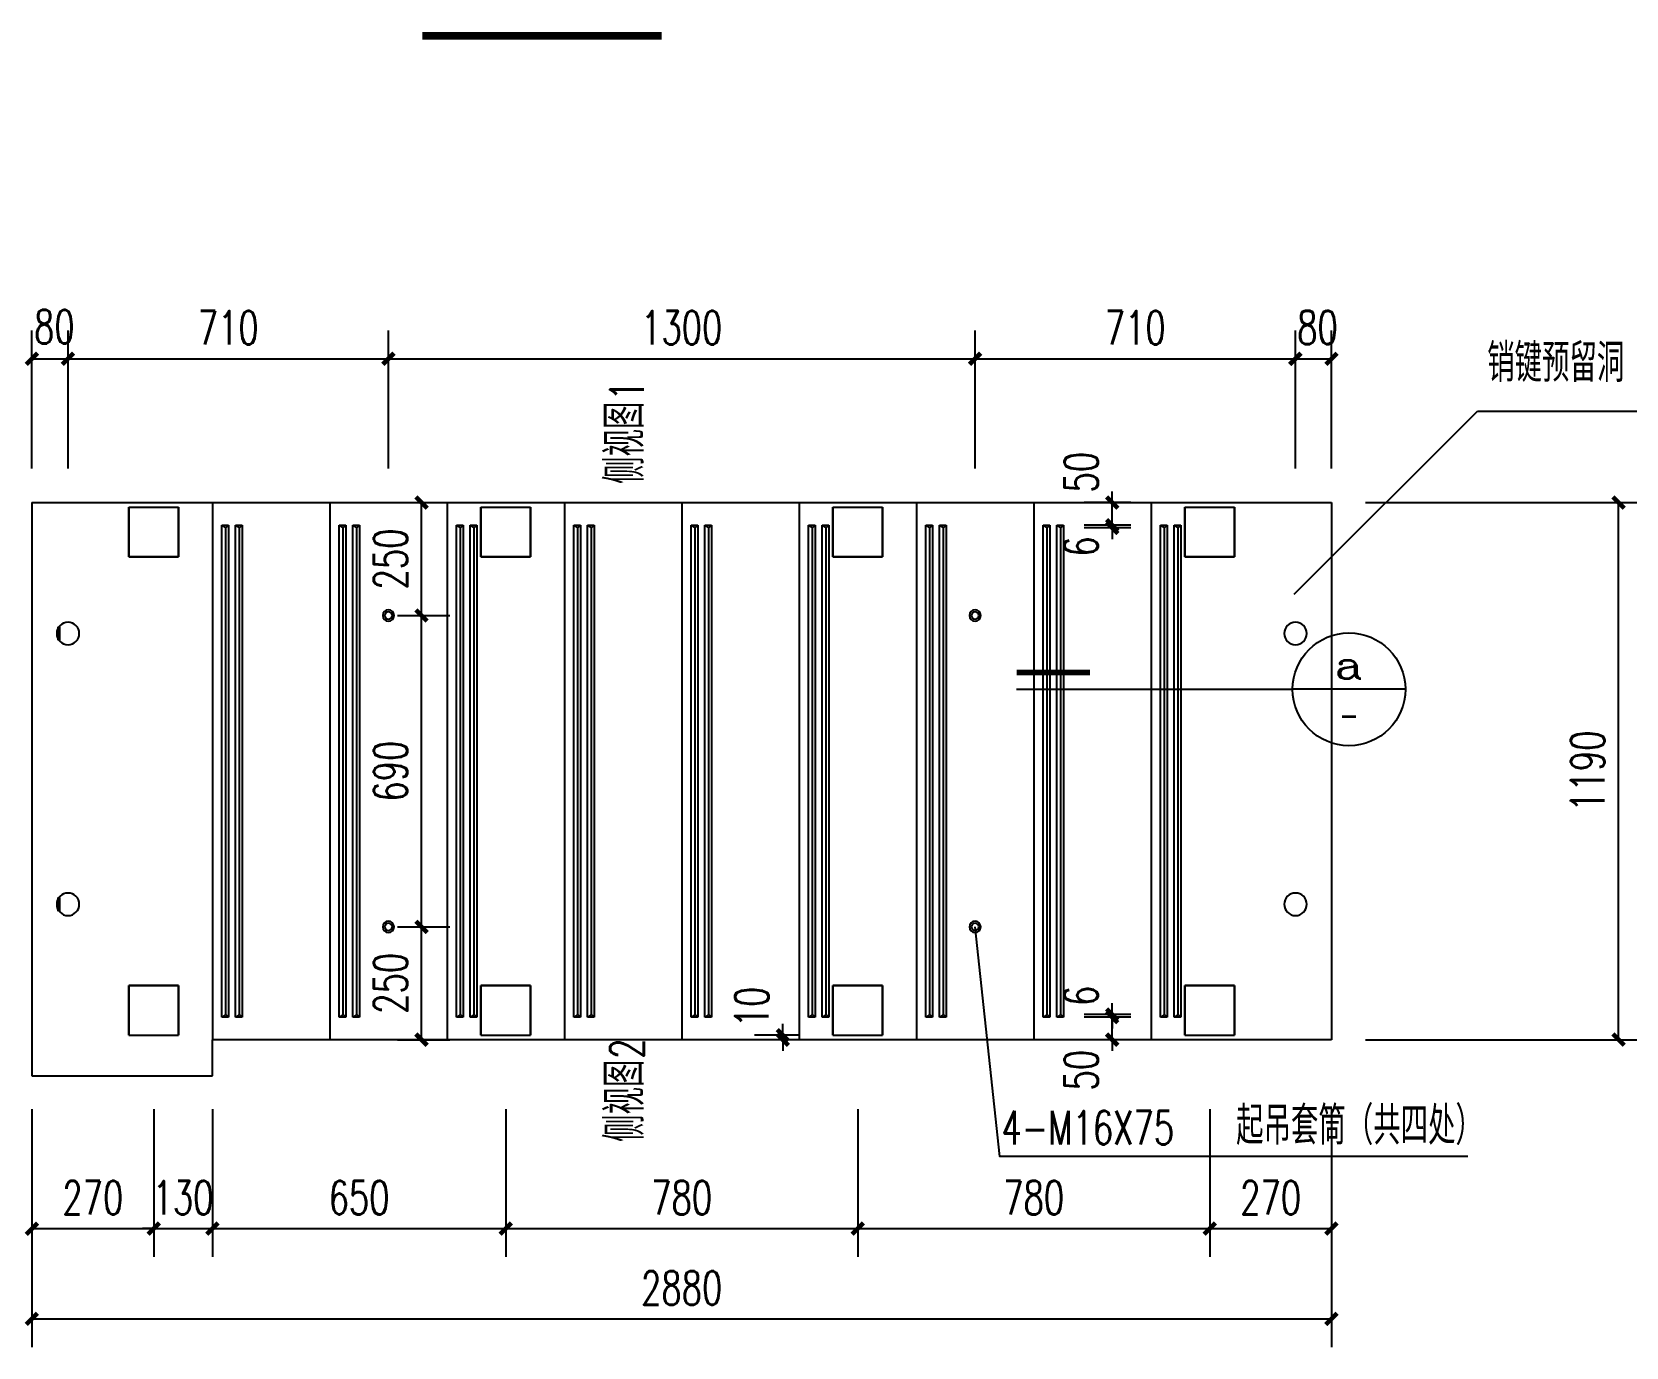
# Model space of a CAD drawing. Header units: millimetres. Extents: x 44261 to 69296, y 20351 to 31510.
# Drawn here: x 55436 to 58969, y 25129 to 28044 of the extents above; entities that cross this region are included whole.
import ezdxf
from ezdxf.enums import TextEntityAlignment as Align

# ---------------------------------------------------------------- set-up
doc = ezdxf.new("R2010")
doc.units = ezdxf.units.MM
doc.header["$LTSCALE"] = 1000
doc.layers.get('0').update_dxf_attribs({"lineweight": 25})
for name, color, linetype in [('DIM_IDEN', 3, 'Continuous'), ('DIM_LEAD', 3, 'Continuous'), ('DIM_SYMB', 3, 'Continuous'), ('Hatch_70%', 252, 'Continuous'), ('PUB_DIM', 3, 'Continuous'), ('PUB_TEXT', 7, 'Continuous')]:
    doc.layers.add(name, color=color, linetype=linetype)
for name, color, linetype, lineweight in [('PC-LT(楼梯)', 21, 'Continuous', 25), ('PC-MJ(预埋件)', 9, 'Continuous', 25), ('可见 (ISO)', 7, 'Continuous', 50)]:
    doc.layers.add(name, color=color, linetype=linetype, lineweight=lineweight)
doc.styles.add('_TCH_DIM', font='SIMPLEX', dxfattribs={"bigfont": 'GBCBIG'})
doc.styles.add('_TCH_DIM_T3', font='SIMPLEX', dxfattribs={"width": 0.705882, "bigfont": 'GBCBIG'})
doc.styles.add('_TCH_LABEL', font='COMPLEX', dxfattribs={"bigfont": 'GBCBIG'})
doc.dimstyles.new('_TCH_ARCH&&25', dxfattribs={"dimtxt": 74.375, "dimasz": 25, "dimexe": 62.5, "dimexo": 75, "dimgap": 31.5625, "dimtad": 1, "dimdec": 0, "dimzin": 0, "dimdsep": 46, "dimtxsty": '_TCH_DIM_T3', "dimblk": 'ARCHTICK', "dimcen": 0.09, "dimclrt": 7, "dimazin": 2, "dimtfac": 1, "dimtdec": 0, "dimtix": 1, "dimtmove": 2, "dimatfit": 3, "dimfxl": 0, "dimtolj": 1, "dimtzin": 0, "dimarcsym": 0})

# ---------------------------------------------------------------- blocks, each defined once
blk = doc.blocks.new('1#LT-P')
at = {"layer": 'PC-LT(楼梯)'}
for p, q in [((57542.9, 2505.7), (57542.9, 1235.7)), ((57542.9, 2505.7), (57942.9, 2505.7)), ((57757.9, 2495.7), (57757.9, 2385.7)), ((57867.9, 2385.7), (57867.9, 2495.7)), ((57942.9, 2505.7), (57942.9, 1315.7)), ((57942.9, 2505.7), (58202.9, 2505.7)), ((58202.9, 2505.7), (58202.9, 1315.7)), ((58202.9, 2505.7), (58462.9, 2505.7)), ((58462.9, 2505.7), (58462.9, 1315.7)), ((58462.9, 2505.7), (58722.9, 2505.7)), ((58537.9, 2495.7), (58537.9, 2385.7)), ((58647.9, 2385.7), (58647.9, 2495.7)), ((58722.9, 2505.7), (58722.9, 1315.7)), ((58722.9, 2505.7), (58982.9, 2505.7)), ((58982.9, 2505.7), (58982.9, 1315.7)), ((58982.9, 2505.7), (59242.9, 2505.7)), ((59242.9, 2505.7), (59242.9, 1315.7)), ((59242.9, 2505.7), (59502.9, 2505.7)), ((59317.9, 2495.7), (59317.9, 2385.7)), ((59427.9, 2385.7), (59427.9, 2495.7)), ((59502.9, 2505.7), (59502.9, 1315.7)), ((59502.9, 2505.7), (59762.9, 2505.7)), ((59762.9, 2505.7), (59762.9, 1315.7)), ((59762.9, 2505.7), (60022.9, 2505.7)), ((60022.9, 2505.7), (60022.9, 1315.7)), ((60022.9, 2505.7), (60422.9, 2505.7)), ((60097.9, 2495.7), (60097.9, 2385.7)), ((60207.9, 2385.7), (60207.9, 2495.7)), ((60422.9, 2505.7), (60422.9, 1315.7)), ((57757.9, 2385.7), (57867.9, 2385.7)), ((58537.9, 2385.7), (58647.9, 2385.7)), ((59317.9, 2385.7), (59427.9, 2385.7)), ((60097.9, 2385.7), (60207.9, 2385.7)), ((57757.9, 1325.7), (57757.9, 1435.7)), ((57757.9, 1435.7), (57867.9, 1435.7)), ((57867.9, 1435.7), (57867.9, 1325.7)), ((58537.9, 1325.7), (58537.9, 1435.7)), ((58537.9, 1435.7), (58647.9, 1435.7)), ((58647.9, 1435.7), (58647.9, 1325.7)), ((59317.9, 1325.7), (59317.9, 1435.7)), ((59317.9, 1435.7), (59427.9, 1435.7)), ((59427.9, 1435.7), (59427.9, 1325.7)), ((60097.9, 1325.7), (60097.9, 1435.7)), ((60097.9, 1435.7), (60207.9, 1435.7)), ((60207.9, 1435.7), (60207.9, 1325.7)), ((57942.9, 1235.7), (57942.9, 1315.7)), ((58202.9, 1315.7), (57942.9, 1315.7)), ((58462.9, 1315.7), (58202.9, 1315.7)), ((58722.9, 1315.7), (58462.9, 1315.7)), ((58722.9, 1315.7), (58462.9, 1315.7)), ((58982.9, 1315.7), (58722.9, 1315.7)), ((58982.9, 1315.7), (58722.9, 1315.7)), ((59242.9, 1315.7), (58982.9, 1315.7)), ((59242.9, 1315.7), (58982.9, 1315.7)), ((59502.9, 1315.7), (59242.9, 1315.7)), ((59762.9, 1315.7), (59502.9, 1315.7)), ((60022.9, 1315.7), (59762.9, 1315.7)), ((60022.9, 1315.7), (59762.9, 1315.7)), ((60422.9, 1315.7), (60022.9, 1315.7)), ((57542.9, 1235.7), (57942.9, 1235.7))]:
    blk.add_line(p, q, dxfattribs=at)
at = {"layer": 'PC-LT(楼梯)', "color": 6}
for p, q in [((57963.9, 1365.7), (57963.9, 2455.7)), ((57963.9, 2455.7), (57978.9, 2455.7)), ((57972.9, 2449.7), (57963.9, 2455.7)), ((57972.9, 2449.7), (57978.9, 2455.7)), ((57972.9, 1371.7), (57972.9, 2449.7)), ((57978.9, 2455.7), (57978.9, 1365.7)), ((57993.9, 1365.7), (57993.9, 2455.7)), ((57993.9, 2455.7), (58008.9, 2455.7)), ((58002.9, 2449.7), (57993.9, 2455.7)), ((58002.9, 2449.7), (58008.9, 2455.7)), ((58002.9, 1371.7), (58002.9, 2449.7)), ((58008.9, 2455.7), (58008.9, 1365.7)), ((58223.9, 1365.7), (58223.9, 2455.7)), ((58223.9, 2455.7), (58238.9, 2455.7)), ((58232.9, 2449.7), (58223.9, 2455.7)), ((58232.9, 2449.7), (58238.9, 2455.7)), ((58232.9, 1371.7), (58232.9, 2449.7)), ((58238.9, 2455.7), (58238.9, 1365.7)), ((58253.9, 1365.7), (58253.9, 2455.7)), ((58253.9, 2455.7), (58268.9, 2455.7)), ((58262.9, 2449.7), (58253.9, 2455.7)), ((58262.9, 2449.7), (58268.9, 2455.7)), ((58262.9, 1371.7), (58262.9, 2449.7)), ((58268.9, 2455.7), (58268.9, 1365.7)), ((58483.9, 1365.7), (58483.9, 2455.7)), ((58483.9, 2455.7), (58498.9, 2455.7)), ((58492.9, 2449.7), (58483.9, 2455.7)), ((58492.9, 2449.7), (58498.9, 2455.7)), ((58492.9, 1371.7), (58492.9, 2449.7)), ((58498.9, 2455.7), (58498.9, 1365.7)), ((58513.9, 1365.7), (58513.9, 2455.7)), ((58513.9, 2455.7), (58528.9, 2455.7)), ((58522.9, 2449.7), (58513.9, 2455.7)), ((58522.9, 2449.7), (58528.9, 2455.7)), ((58522.9, 1371.7), (58522.9, 2449.7)), ((58528.9, 2455.7), (58528.9, 1365.7)), ((58743.9, 1365.7), (58743.9, 2455.7)), ((58743.9, 2455.7), (58758.9, 2455.7)), ((58752.9, 2449.7), (58743.9, 2455.7)), ((58752.9, 2449.7), (58758.9, 2455.7)), ((58752.9, 1371.7), (58752.9, 2449.7)), ((58758.9, 2455.7), (58758.9, 1365.7)), ((58773.9, 1365.7), (58773.9, 2455.7)), ((58773.9, 2455.7), (58788.9, 2455.7)), ((58782.9, 2449.7), (58773.9, 2455.7)), ((58782.9, 2449.7), (58788.9, 2455.7)), ((58782.9, 1371.7), (58782.9, 2449.7)), ((58788.9, 2455.7), (58788.9, 1365.7)), ((59003.9, 1365.7), (59003.9, 2455.7)), ((59003.9, 2455.7), (59018.9, 2455.7)), ((59012.9, 2449.7), (59003.9, 2455.7)), ((59012.9, 2449.7), (59018.9, 2455.7)), ((59012.9, 1371.7), (59012.9, 2449.7)), ((59018.9, 2455.7), (59018.9, 1365.7)), ((59033.9, 1365.7), (59033.9, 2455.7)), ((59033.9, 2455.7), (59048.9, 2455.7)), ((59042.9, 2449.7), (59033.9, 2455.7)), ((59042.9, 2449.7), (59048.9, 2455.7)), ((59042.9, 1371.7), (59042.9, 2449.7)), ((59048.9, 2455.7), (59048.9, 1365.7)), ((59263.9, 1365.7), (59263.9, 2455.7)), ((59263.9, 2455.7), (59278.9, 2455.7)), ((59272.9, 2449.7), (59263.9, 2455.7)), ((59272.9, 2449.7), (59278.9, 2455.7)), ((59272.9, 1371.7), (59272.9, 2449.7)), ((59278.9, 2455.7), (59278.9, 1365.7)), ((59293.9, 1365.7), (59293.9, 2455.7)), ((59293.9, 2455.7), (59308.9, 2455.7)), ((59302.9, 2449.7), (59293.9, 2455.7)), ((59302.9, 2449.7), (59308.9, 2455.7)), ((59302.9, 1371.7), (59302.9, 2449.7)), ((59308.9, 2455.7), (59308.9, 1365.7)), ((59523.9, 1365.7), (59523.9, 2455.7)), ((59523.9, 2455.7), (59538.9, 2455.7)), ((59532.9, 2449.7), (59523.9, 2455.7)), ((59532.9, 2449.7), (59538.9, 2455.7)), ((59532.9, 1371.7), (59532.9, 2449.7)), ((59538.9, 2455.7), (59538.9, 1365.7)), ((59553.9, 1365.7), (59553.9, 2455.7)), ((59553.9, 2455.7), (59568.9, 2455.7)), ((59562.9, 2449.7), (59553.9, 2455.7)), ((59562.9, 2449.7), (59568.9, 2455.7)), ((59562.9, 1371.7), (59562.9, 2449.7)), ((59568.9, 2455.7), (59568.9, 1365.7)), ((59783.9, 1365.7), (59783.9, 2455.7)), ((59783.9, 2455.7), (59798.9, 2455.7)), ((59792.9, 2449.7), (59783.9, 2455.7)), ((59792.9, 2449.7), (59798.9, 2455.7)), ((59792.9, 1371.7), (59792.9, 2449.7)), ((59798.9, 2455.7), (59798.9, 1365.7)), ((59813.9, 1365.7), (59813.9, 2455.7)), ((59813.9, 2455.7), (59828.9, 2455.7)), ((59822.9, 2449.7), (59813.9, 2455.7)), ((59822.9, 2449.7), (59828.9, 2455.7)), ((59822.9, 1371.7), (59822.9, 2449.7)), ((59828.9, 2455.7), (59828.9, 1365.7)), ((60043.9, 1365.7), (60043.9, 2455.7)), ((60043.9, 2455.7), (60058.9, 2455.7)), ((60052.9, 2449.7), (60043.9, 2455.7)), ((60052.9, 2449.7), (60058.9, 2455.7)), ((60052.9, 1371.7), (60052.9, 2449.7)), ((60058.9, 2455.7), (60058.9, 1365.7)), ((60073.9, 1365.7), (60073.9, 2455.7)), ((60073.9, 2455.7), (60088.9, 2455.7)), ((60082.9, 2449.7), (60073.9, 2455.7)), ((60082.9, 2449.7), (60088.9, 2455.7)), ((60082.9, 1371.7), (60082.9, 2449.7)), ((60088.9, 2455.7), (60088.9, 1365.7)), ((57972.9, 1371.7), (57963.9, 1365.7)), ((57978.9, 1365.7), (57963.9, 1365.7)), ((57972.9, 1371.7), (57978.9, 1365.7)), ((58002.9, 1371.7), (57993.9, 1365.7)), ((58008.9, 1365.7), (57993.9, 1365.7)), ((58002.9, 1371.7), (58008.9, 1365.7)), ((58232.9, 1371.7), (58223.9, 1365.7)), ((58238.9, 1365.7), (58223.9, 1365.7)), ((58232.9, 1371.7), (58238.9, 1365.7)), ((58262.9, 1371.7), (58253.9, 1365.7)), ((58268.9, 1365.7), (58253.9, 1365.7)), ((58262.9, 1371.7), (58268.9, 1365.7)), ((58492.9, 1371.7), (58483.9, 1365.7)), ((58498.9, 1365.7), (58483.9, 1365.7)), ((58492.9, 1371.7), (58498.9, 1365.7)), ((58522.9, 1371.7), (58513.9, 1365.7)), ((58528.9, 1365.7), (58513.9, 1365.7)), ((58522.9, 1371.7), (58528.9, 1365.7)), ((58752.9, 1371.7), (58743.9, 1365.7)), ((58758.9, 1365.7), (58743.9, 1365.7)), ((58752.9, 1371.7), (58758.9, 1365.7)), ((58782.9, 1371.7), (58773.9, 1365.7)), ((58788.9, 1365.7), (58773.9, 1365.7)), ((58782.9, 1371.7), (58788.9, 1365.7)), ((59012.9, 1371.7), (59003.9, 1365.7)), ((59018.9, 1365.7), (59003.9, 1365.7)), ((59012.9, 1371.7), (59018.9, 1365.7)), ((59042.9, 1371.7), (59033.9, 1365.7)), ((59048.9, 1365.7), (59033.9, 1365.7)), ((59042.9, 1371.7), (59048.9, 1365.7)), ((59272.9, 1371.7), (59263.9, 1365.7)), ((59278.9, 1365.7), (59263.9, 1365.7)), ((59272.9, 1371.7), (59278.9, 1365.7)), ((59302.9, 1371.7), (59293.9, 1365.7)), ((59308.9, 1365.7), (59293.9, 1365.7)), ((59302.9, 1371.7), (59308.9, 1365.7)), ((59532.9, 1371.7), (59523.9, 1365.7)), ((59538.9, 1365.7), (59523.9, 1365.7)), ((59532.9, 1371.7), (59538.9, 1365.7)), ((59562.9, 1371.7), (59553.9, 1365.7)), ((59568.9, 1365.7), (59553.9, 1365.7)), ((59562.9, 1371.7), (59568.9, 1365.7)), ((59792.9, 1371.7), (59783.9, 1365.7)), ((59798.9, 1365.7), (59783.9, 1365.7)), ((59792.9, 1371.7), (59798.9, 1365.7)), ((59822.9, 1371.7), (59813.9, 1365.7)), ((59828.9, 1365.7), (59813.9, 1365.7)), ((59822.9, 1371.7), (59828.9, 1365.7)), ((60052.9, 1371.7), (60043.9, 1365.7)), ((60058.9, 1365.7), (60043.9, 1365.7)), ((60052.9, 1371.7), (60058.9, 1365.7)), ((60082.9, 1371.7), (60073.9, 1365.7)), ((60088.9, 1365.7), (60073.9, 1365.7)), ((60082.9, 1371.7), (60088.9, 1365.7))]:
    blk.add_line(p, q, dxfattribs=at)
at = {"layer": 'PC-LT(楼梯)'}
for centre, start, end in [((57622.9, 2215.7), 0, 180), ((60342.9, 2215.7), 90, 270), ((60342.9, 2215.7), 270, 90), ((57622.9, 2215.7), 180, 0), ((57622.9, 1615.7), 0, 180), ((60342.9, 1615.7), 90, 270), ((60342.9, 1615.7), 270, 90), ((57622.9, 1615.7), 180, 0)]:
    blk.add_arc(centre, 25, start, end, dxfattribs=at)
at = {"layer": 'PC-MJ(预埋件)'}
for p, q in [((57757.9, 2495.7), (57867.9, 2495.7)), ((57757.9, 2385.7), (57757.9, 2495.7)), ((57867.9, 2495.7), (57867.9, 2385.7)), ((58537.9, 2495.7), (58647.9, 2495.7)), ((58537.9, 2385.7), (58537.9, 2495.7)), ((58647.9, 2495.7), (58647.9, 2385.7)), ((59317.9, 2495.7), (59427.9, 2495.7)), ((59317.9, 2385.7), (59317.9, 2495.7)), ((59427.9, 2495.7), (59427.9, 2385.7)), ((60097.9, 2495.7), (60207.9, 2495.7)), ((60097.9, 2385.7), (60097.9, 2495.7)), ((60207.9, 2495.7), (60207.9, 2385.7)), ((57867.9, 2385.7), (57757.9, 2385.7)), ((58647.9, 2385.7), (58537.9, 2385.7)), ((59427.9, 2385.7), (59317.9, 2385.7)), ((60207.9, 2385.7), (60097.9, 2385.7)), ((58327.9, 2267.1), (58327.9, 2267.2)), ((58337.9, 2267.2), (58337.9, 2267.1)), ((59627.9, 2267.1), (59627.9, 2267.2)), ((59637.9, 2267.2), (59637.9, 2267.1)), ((58327.9, 2244.3), (58327.9, 2244.3)), ((58337.9, 2244.3), (58337.9, 2244.3)), ((59627.9, 2244.3), (59627.9, 2244.3)), ((59637.9, 2244.3), (59637.9, 2244.3)), ((58327.9, 1577.1), (58327.9, 1577.2)), ((58337.9, 1577.2), (58337.9, 1577.1)), ((59627.9, 1577.1), (59627.9, 1577.2)), ((59637.9, 1577.2), (59637.9, 1577.1)), ((58327.9, 1554.3), (58327.9, 1554.3)), ((58337.9, 1554.3), (58337.9, 1554.3)), ((59627.9, 1554.3), (59627.9, 1554.3)), ((59637.9, 1554.3), (59637.9, 1554.3)), ((57757.9, 1435.7), (57757.9, 1325.7)), ((57867.9, 1435.7), (57757.9, 1435.7)), ((57867.9, 1325.7), (57867.9, 1435.7)), ((58537.9, 1435.7), (58537.9, 1325.7)), ((58647.9, 1435.7), (58537.9, 1435.7)), ((58647.9, 1325.7), (58647.9, 1435.7)), ((59317.9, 1435.7), (59317.9, 1325.7)), ((59427.9, 1435.7), (59317.9, 1435.7)), ((59427.9, 1325.7), (59427.9, 1435.7)), ((60097.9, 1435.7), (60097.9, 1325.7)), ((60207.9, 1435.7), (60097.9, 1435.7)), ((60207.9, 1325.7), (60207.9, 1435.7)), ((57757.9, 1325.7), (57867.9, 1325.7)), ((58537.9, 1325.7), (58647.9, 1325.7)), ((59317.9, 1325.7), (59427.9, 1325.7)), ((60097.9, 1325.7), (60207.9, 1325.7))]:
    blk.add_line(p, q, dxfattribs=at)
for centre, radius, start, end in [((58332.9, 2255.7), 12.5, 90, 270), ((58332.9, 2255.7), 8, 90, 270), ((58332.9, 2255.7), 12.5, 270, 90), ((58332.9, 2255.7), 8, 270, 90), ((59632.9, 2255.7), 12.5, 90, 270), ((59632.9, 2255.7), 8, 90, 270), ((59632.9, 2255.7), 12.5, 270, 90), ((59632.9, 2255.7), 8, 270, 90), ((58332.9, 1565.7), 12.5, 90, 270), ((58332.9, 1565.7), 8, 90, 270), ((58332.9, 1565.7), 12.5, 270, 90), ((58332.9, 1565.7), 8, 270, 90), ((59632.9, 1565.7), 12.5, 90, 270), ((59632.9, 1565.7), 8, 90, 270), ((59632.9, 1565.7), 12.5, 270, 90), ((59632.9, 1565.7), 8, 270, 90)]:
    blk.add_arc(centre, radius, start, end, dxfattribs=at)
at = {"layer": '可见 (ISO)'}
for p, q in [((57602.8, 2230.7), (57602.8, 2200.8)), ((57602.8, 1630.7), (57602.8, 1600.8))]:
    blk.add_line(p, q, dxfattribs=at)
blk = doc.blocks.new('_ArchTick')
at = {"color": 0, "linetype": 'ByBlock', "const_width": 0.4}
blk.add_lwpolyline([(-0.5, -0.5), (0.5, 0.5)], dxfattribs=at)
blk = doc.blocks.new('*D18')
at = {"layer": 'Defpoints', "color": 0, "transparency": 16777216}
for p in [(57100.5, 25820.5), (57211.5, 25820.5), (57211.5, 25810.5)]:
    blk.add_point(p, dxfattribs=at)
at = {"layer": 'PUB_DIM', "color": 0, "lineweight": -2, "transparency": 16777216}
for p, q in [((57100.5, 25820.5), (57100.5, 25845.5)), ((57136.5, 25820.5), (57038, 25820.5)), ((57136.5, 25810.5), (57038, 25810.5)), ((57100.5, 25810.5), (57100.5, 25820.5)), ((57100.5, 25810.5), (57100.5, 25785.5))]:
    blk.add_line(p, q, dxfattribs=at)
at = {"layer": 'PUB_DIM', "color": 0, "lineweight": -2, "transparency": 16777216, "xscale": 25, "yscale": 25, "zscale": 25}
for p, rotation in [((57100.5, 25820.5), 270), ((57100.5, 25810.5), 90)]:
    blk.add_blockref('_ArchTick', p, dxfattribs=dict(at, rotation=rotation))
at = {"layer": 'PUB_DIM', "color": 7, "transparency": 16777216, "insert": (57031.8, 25883), "char_height": 74.38, "attachment_point": 5, "rotation": 90, "style": '_TCH_DIM_T3'}
blk.add_mtext('\\A1;10', dxfattribs=at)
blk = doc.blocks.new('*D23')
at = {"layer": 'Defpoints', "color": 0, "transparency": 16777216}
for p in [(57830.4, 26950.5), (57946.5, 26950.5), (57946.5, 26944.5)]:
    blk.add_point(p, dxfattribs=at)
at = {"layer": 'PUB_DIM', "color": 0, "lineweight": -2, "transparency": 16777216}
for p, q in [((57830.4, 26950.5), (57830.4, 26975.5)), ((57871.5, 26950.5), (57767.9, 26950.5)), ((57871.5, 26944.5), (57767.9, 26944.5)), ((57830.4, 26944.5), (57830.4, 26950.5)), ((57830.4, 26944.5), (57830.4, 26919.5))]:
    blk.add_line(p, q, dxfattribs=at)
at = {"layer": 'PUB_DIM', "color": 0, "lineweight": -2, "transparency": 16777216, "xscale": 25, "yscale": 25, "zscale": 25}
for p, rotation in [((57830.4, 26950.5), 270), ((57830.4, 26944.5), 90)]:
    blk.add_blockref('_ArchTick', p, dxfattribs=dict(at, rotation=rotation))
at = {"layer": 'PUB_DIM', "color": 7, "transparency": 16777216, "insert": (57761.7, 26903.3), "char_height": 74.38, "attachment_point": 5, "rotation": 90, "style": '_TCH_DIM_T3'}
blk.add_mtext('\\A1;6', dxfattribs=at)
blk = doc.blocks.new('*D24')
at = {"layer": 'Defpoints', "color": 0, "transparency": 16777216}
for p in [(57830.4, 27000.5), (57946.5, 27000.5), (57946.5, 26950.5)]:
    blk.add_point(p, dxfattribs=at)
at = {"layer": 'PUB_DIM', "color": 0, "lineweight": -2, "transparency": 16777216}
for p, q in [((57830.4, 27000.5), (57830.4, 27025.5)), ((57871.5, 27000.5), (57767.9, 27000.5)), ((57830.4, 26950.5), (57830.4, 27000.5)), ((57871.5, 26950.5), (57767.9, 26950.5)), ((57830.4, 26950.5), (57830.4, 26925.5))]:
    blk.add_line(p, q, dxfattribs=at)
at = {"layer": 'PUB_DIM', "color": 0, "lineweight": -2, "transparency": 16777216, "xscale": 25, "yscale": 25, "zscale": 25}
for p, rotation in [((57830.4, 27000.5), 270), ((57830.4, 26950.5), 90)]:
    blk.add_blockref('_ArchTick', p, dxfattribs=dict(at, rotation=rotation))
at = {"layer": 'PUB_DIM', "color": 7, "transparency": 16777216, "insert": (57761.7, 27068), "char_height": 74.38, "attachment_point": 5, "rotation": 90, "style": '_TCH_DIM_T3'}
blk.add_mtext('\\A1;50', dxfattribs=at)
blk = doc.blocks.new('*D25')
at = {"layer": 'Defpoints', "color": 0, "transparency": 16777216}
for p in [(55436.5, 25730.5), (58316.3, 25730.5), (58316.3, 25191.8)]:
    blk.add_point(p, dxfattribs=at)
at = {"layer": 'PUB_DIM', "color": 0, "lineweight": -2, "transparency": 16777216}
for p, q in [((55436.5, 25655.5), (55436.5, 25129.3)), ((58316.3, 25655.5), (58316.3, 25129.3)), ((55436.5, 25191.8), (58316.3, 25191.8))]:
    blk.add_line(p, q, dxfattribs=at)
at = {"layer": 'PUB_DIM', "color": 0, "lineweight": -2, "transparency": 16777216, "xscale": 25, "yscale": 25, "zscale": 25, "rotation": 180}
blk.add_blockref('_ArchTick', (55436.5, 25191.8), dxfattribs=at)
at = {"layer": 'PUB_DIM', "color": 0, "lineweight": -2, "transparency": 16777216, "xscale": 25, "yscale": 25, "zscale": 25}
blk.add_blockref('_ArchTick', (58316.3, 25191.8), dxfattribs=at)
at = {"layer": 'PUB_DIM', "color": 7, "transparency": 16777216, "insert": (56876.4, 25260.5), "char_height": 74.38, "attachment_point": 5, "style": '_TCH_DIM_T3'}
blk.add_mtext('\\A1;2880', dxfattribs=at)
blk = doc.blocks.new('*D26')
at = {"layer": 'Defpoints', "color": 0, "transparency": 16777216}
for p in [(57830.4, 25866.5), (57946.5, 25866.5), (57946.5, 25860.5)]:
    blk.add_point(p, dxfattribs=at)
at = {"layer": 'PUB_DIM', "color": 0, "lineweight": -2, "transparency": 16777216}
for p, q in [((57871.5, 25866.5), (57767.9, 25866.5)), ((57871.5, 25860.5), (57767.9, 25860.5)), ((57830.4, 25866.5), (57830.4, 25891.5)), ((57830.4, 25860.5), (57830.4, 25866.5)), ((57830.4, 25860.5), (57830.4, 25835.5))]:
    blk.add_line(p, q, dxfattribs=at)
at = {"layer": 'PUB_DIM', "color": 0, "lineweight": -2, "transparency": 16777216, "xscale": 25, "yscale": 25, "zscale": 25}
for p, rotation in [((57830.4, 25866.5), 270), ((57830.4, 25860.5), 90)]:
    blk.add_blockref('_ArchTick', p, dxfattribs=dict(at, rotation=rotation))
at = {"layer": 'PUB_DIM', "color": 7, "transparency": 16777216, "insert": (57761.7, 25907.8), "char_height": 74.38, "attachment_point": 5, "rotation": 90, "style": '_TCH_DIM_T3'}
blk.add_mtext('\\A1;6', dxfattribs=at)
blk = doc.blocks.new('*D27')
at = {"layer": 'Defpoints', "color": 0, "transparency": 16777216}
for p in [(57830.4, 25860.5), (57946.5, 25860.5), (57946.5, 25810.5)]:
    blk.add_point(p, dxfattribs=at)
at = {"layer": 'PUB_DIM', "color": 0, "lineweight": -2, "transparency": 16777216}
for p, q in [((57871.5, 25860.5), (57767.9, 25860.5)), ((57830.4, 25860.5), (57830.4, 25885.5)), ((57830.4, 25810.5), (57830.4, 25860.5)), ((57871.5, 25810.5), (57767.9, 25810.5)), ((57830.4, 25810.5), (57830.4, 25785.5))]:
    blk.add_line(p, q, dxfattribs=at)
at = {"layer": 'PUB_DIM', "color": 0, "lineweight": -2, "transparency": 16777216, "xscale": 25, "yscale": 25, "zscale": 25}
for p, rotation in [((57830.4, 25860.5), 270), ((57830.4, 25810.5), 90)]:
    blk.add_blockref('_ArchTick', p, dxfattribs=dict(at, rotation=rotation))
at = {"layer": 'PUB_DIM', "color": 7, "transparency": 16777216, "insert": (57761.7, 25743), "char_height": 74.38, "attachment_point": 5, "rotation": 90, "style": '_TCH_DIM_T3'}
blk.add_mtext('\\A1;50', dxfattribs=at)
blk = doc.blocks.new('*D29')
at = {"layer": 'Defpoints', "color": 0, "transparency": 16777216}
for p in [(58316.3, 27319.3), (58236.3, 27001.5), (58316.3, 27001.5)]:
    blk.add_point(p, dxfattribs=at)
at = {"layer": 'PUB_DIM', "color": 0, "lineweight": -2, "transparency": 16777216}
for p, q in [((58236.3, 27076.5), (58236.3, 27381.8)), ((58316.3, 27076.5), (58316.3, 27381.8)), ((58236.3, 27319.3), (58316.3, 27319.3))]:
    blk.add_line(p, q, dxfattribs=at)
at = {"layer": 'PUB_DIM', "color": 0, "lineweight": -2, "transparency": 16777216, "xscale": 25, "yscale": 25, "zscale": 25}
for p, rotation in [((58236.3, 27319.3), 180.0001956864222), ((58316.3, 27319.3), 0.0001956864221283858)]:
    blk.add_blockref('_ArchTick', p, dxfattribs=dict(at, rotation=rotation))
at = {"layer": 'PUB_DIM', "color": 7, "transparency": 16777216, "insert": (58285.3, 27388.7), "char_height": 74.38, "attachment_point": 5, "rotation": 0.0002, "style": '_TCH_DIM_T3'}
blk.add_mtext('\\A1;80', dxfattribs=at)
blk = doc.blocks.new('*D30')
at = {"layer": 'Defpoints', "color": 0, "transparency": 16777216}
for p in [(58236.3, 27319.3), (57526.5, 27001.5), (58236.3, 27001.5)]:
    blk.add_point(p, dxfattribs=at)
at = {"layer": 'PUB_DIM', "color": 0, "lineweight": -2, "transparency": 16777216}
for p, q in [((57526.5, 27076.5), (57526.5, 27381.8)), ((58236.3, 27076.5), (58236.3, 27381.8)), ((57526.5, 27319.3), (58236.3, 27319.3))]:
    blk.add_line(p, q, dxfattribs=at)
at = {"layer": 'PUB_DIM', "color": 0, "lineweight": -2, "transparency": 16777216, "xscale": 25, "yscale": 25, "zscale": 25}
for p, rotation in [((57526.5, 27319.3), 180.0001956864232), ((58236.3, 27319.3), 0.0001956864231970522)]:
    blk.add_blockref('_ArchTick', p, dxfattribs=dict(at, rotation=rotation))
at = {"layer": 'PUB_DIM', "color": 7, "transparency": 16777216, "insert": (57881.4, 27388), "char_height": 74.38, "attachment_point": 5, "rotation": 0.0002, "style": '_TCH_DIM_T3'}
blk.add_mtext('\\A1;710', dxfattribs=at)
blk = doc.blocks.new('*D31')
at = {"layer": 'Defpoints', "color": 0, "transparency": 16777216}
for p in [(57526.5, 27319.3), (56226.5, 27001.5), (57526.5, 27001.5)]:
    blk.add_point(p, dxfattribs=at)
at = {"layer": 'PUB_DIM', "color": 0, "lineweight": -2, "transparency": 16777216}
for p, q in [((56226.5, 27076.5), (56226.5, 27381.8)), ((57526.5, 27076.5), (57526.5, 27381.8)), ((56226.5, 27319.3), (57526.5, 27319.3))]:
    blk.add_line(p, q, dxfattribs=at)
at = {"layer": 'PUB_DIM', "color": 0, "lineweight": -2, "transparency": 16777216, "xscale": 25, "yscale": 25, "zscale": 25}
for p, rotation in [((56226.5, 27319.3), 180.0001956864232), ((57526.5, 27319.3), 0.0001956864232224966)]:
    blk.add_blockref('_ArchTick', p, dxfattribs=dict(at, rotation=rotation))
at = {"layer": 'PUB_DIM', "color": 7, "transparency": 16777216, "insert": (56876.5, 27388), "char_height": 74.38, "attachment_point": 5, "rotation": 0.0002, "style": '_TCH_DIM_T3'}
blk.add_mtext('\\A1;1300', dxfattribs=at)
blk = doc.blocks.new('*D32')
at = {"layer": 'Defpoints', "color": 0, "transparency": 16777216}
for p in [(56226.5, 27319.3), (55516.5, 27001.5), (56226.5, 27001.5)]:
    blk.add_point(p, dxfattribs=at)
at = {"layer": 'PUB_DIM', "color": 0, "lineweight": -2, "transparency": 16777216}
for p, q in [((55516.5, 27076.5), (55516.5, 27381.8)), ((56226.5, 27076.5), (56226.5, 27381.8)), ((55516.5, 27319.3), (56226.5, 27319.3))]:
    blk.add_line(p, q, dxfattribs=at)
at = {"layer": 'PUB_DIM', "color": 0, "lineweight": -2, "transparency": 16777216, "xscale": 25, "yscale": 25, "zscale": 25}
for p, rotation in [((55516.5, 27319.3), 180.000195686423), ((56226.5, 27319.3), 0.0001956864229426077)]:
    blk.add_blockref('_ArchTick', p, dxfattribs=dict(at, rotation=rotation))
at = {"layer": 'PUB_DIM', "color": 7, "transparency": 16777216, "insert": (55871.5, 27388), "char_height": 74.38, "attachment_point": 5, "rotation": 0.0002, "style": '_TCH_DIM_T3'}
blk.add_mtext('\\A1;710', dxfattribs=at)
blk = doc.blocks.new('*D33')
at = {"layer": 'Defpoints', "color": 0, "transparency": 16777216}
for p in [(55516.5, 27319.3), (55436.5, 27001.5), (55516.5, 27001.5)]:
    blk.add_point(p, dxfattribs=at)
at = {"layer": 'PUB_DIM', "color": 0, "lineweight": -2, "transparency": 16777216}
for p, q in [((55436.5, 27076.5), (55436.5, 27381.8)), ((55516.5, 27076.5), (55516.5, 27381.8)), ((55436.5, 27319.3), (55516.5, 27319.3))]:
    blk.add_line(p, q, dxfattribs=at)
at = {"layer": 'PUB_DIM', "color": 0, "lineweight": -2, "transparency": 16777216, "xscale": 25, "yscale": 25, "zscale": 25}
for p, rotation in [((55436.5, 27319.3), 180.0001956864245), ((55516.5, 27319.3), 0.0001956864244947184)]:
    blk.add_blockref('_ArchTick', p, dxfattribs=dict(at, rotation=rotation))
at = {"layer": 'PUB_DIM', "color": 7, "transparency": 16777216, "insert": (55486.3, 27390.3), "char_height": 74.38, "attachment_point": 5, "rotation": 0.0002, "style": '_TCH_DIM_T3'}
blk.add_mtext('\\A1;80', dxfattribs=at)
blk = doc.blocks.new('*D34')
at = {"layer": 'Defpoints', "color": 0, "transparency": 16777216}
for p in [(58316.5, 27000.5), (58952.5, 27000.5), (58316.5, 25810.5)]:
    blk.add_point(p, dxfattribs=at)
at = {"layer": 'PUB_DIM', "color": 0, "lineweight": -2, "transparency": 16777216}
for p, q in [((58391.5, 27000.5), (59015, 27000.5)), ((58952.5, 25810.5), (58952.5, 27000.5)), ((58391.5, 25810.5), (59015, 25810.5))]:
    blk.add_line(p, q, dxfattribs=at)
at = {"layer": 'PUB_DIM', "color": 0, "lineweight": -2, "transparency": 16777216, "xscale": 25, "yscale": 25, "zscale": 25}
for p, rotation in [((58952.5, 27000.5), 90), ((58952.5, 25810.5), 270)]:
    blk.add_blockref('_ArchTick', p, dxfattribs=dict(at, rotation=rotation))
at = {"layer": 'PUB_DIM', "color": 7, "transparency": 16777216, "insert": (58883.8, 26405.5), "char_height": 74.38, "attachment_point": 5, "rotation": 90, "style": '_TCH_DIM_T3'}
blk.add_mtext('\\A1;1190', dxfattribs=at)
blk = doc.blocks.new('*D35')
at = {"layer": 'Defpoints', "color": 0, "transparency": 16777216}
for p in [(56171.4, 27000.5), (56299.9, 27000.5), (56171.4, 26750.5)]:
    blk.add_point(p, dxfattribs=at)
at = {"layer": 'PUB_DIM', "color": 0, "lineweight": -2, "transparency": 16777216}
for p, q in [((56246.4, 27000.5), (56362.4, 27000.5)), ((56299.9, 26750.5), (56299.9, 27000.5)), ((56246.4, 26750.5), (56362.4, 26750.5))]:
    blk.add_line(p, q, dxfattribs=at)
at = {"layer": 'PUB_DIM', "color": 0, "lineweight": -2, "transparency": 16777216, "xscale": 25, "yscale": 25, "zscale": 25}
for p, rotation in [((56299.9, 27000.5), 90), ((56299.9, 26750.5), 270)]:
    blk.add_blockref('_ArchTick', p, dxfattribs=dict(at, rotation=rotation))
at = {"layer": 'PUB_DIM', "color": 7, "transparency": 16777216, "insert": (56231.2, 26875.5), "char_height": 74.38, "attachment_point": 5, "rotation": 90, "style": '_TCH_DIM_T3'}
blk.add_mtext('\\A1;250', dxfattribs=at)
blk = doc.blocks.new('*D36')
at = {"layer": 'Defpoints', "color": 0, "transparency": 16777216}
for p in [(56171.4, 26750.5), (56299.9, 26750.5), (56171.4, 26060.5)]:
    blk.add_point(p, dxfattribs=at)
at = {"layer": 'PUB_DIM', "color": 0, "lineweight": -2, "transparency": 16777216}
for p, q in [((56246.4, 26750.5), (56362.4, 26750.5)), ((56299.9, 26060.5), (56299.9, 26750.5)), ((56246.4, 26060.5), (56362.4, 26060.5))]:
    blk.add_line(p, q, dxfattribs=at)
at = {"layer": 'PUB_DIM', "color": 0, "lineweight": -2, "transparency": 16777216, "xscale": 25, "yscale": 25, "zscale": 25}
for p, rotation in [((56299.9, 26750.5), 90), ((56299.9, 26060.5), 270)]:
    blk.add_blockref('_ArchTick', p, dxfattribs=dict(at, rotation=rotation))
at = {"layer": 'PUB_DIM', "color": 7, "transparency": 16777216, "insert": (56231.2, 26405.5), "char_height": 74.38, "attachment_point": 5, "rotation": 90, "style": '_TCH_DIM_T3'}
blk.add_mtext('\\A1;690', dxfattribs=at)
blk = doc.blocks.new('*D37')
at = {"layer": 'Defpoints', "color": 0, "transparency": 16777216}
for p in [(56171.4, 26060.5), (56299.9, 26060.5), (56171.4, 25810.5)]:
    blk.add_point(p, dxfattribs=at)
at = {"layer": 'PUB_DIM', "color": 0, "lineweight": -2, "transparency": 16777216}
for p, q in [((56246.4, 26060.5), (56362.4, 26060.5)), ((56299.9, 25810.5), (56299.9, 26060.5)), ((56246.4, 25810.5), (56362.4, 25810.5))]:
    blk.add_line(p, q, dxfattribs=at)
at = {"layer": 'PUB_DIM', "color": 0, "lineweight": -2, "transparency": 16777216, "xscale": 25, "yscale": 25, "zscale": 25}
for p, rotation in [((56299.9, 26060.5), 90), ((56299.9, 25810.5), 270)]:
    blk.add_blockref('_ArchTick', p, dxfattribs=dict(at, rotation=rotation))
at = {"layer": 'PUB_DIM', "color": 7, "transparency": 16777216, "insert": (56231.2, 25935.5), "char_height": 74.38, "attachment_point": 5, "rotation": 90, "style": '_TCH_DIM_T3'}
blk.add_mtext('\\A1;250', dxfattribs=at)
blk = doc.blocks.new('*D38')
at = {"layer": 'Defpoints', "color": 0, "transparency": 16777216}
for p in [(58046.5, 25731.5), (58316.3, 25731.5), (58316.3, 25391.8)]:
    blk.add_point(p, dxfattribs=at)
at = {"layer": 'PUB_DIM', "color": 0, "lineweight": -2, "transparency": 16777216}
for p, q in [((58046.5, 25656.5), (58046.5, 25329.3)), ((58316.3, 25656.5), (58316.3, 25329.3)), ((58046.5, 25391.8), (58316.3, 25391.8))]:
    blk.add_line(p, q, dxfattribs=at)
at = {"layer": 'PUB_DIM', "color": 0, "lineweight": -2, "transparency": 16777216, "xscale": 25, "yscale": 25, "zscale": 25, "rotation": 180}
blk.add_blockref('_ArchTick', (58046.5, 25391.8), dxfattribs=at)
at = {"layer": 'PUB_DIM', "color": 0, "lineweight": -2, "transparency": 16777216, "xscale": 25, "yscale": 25, "zscale": 25}
blk.add_blockref('_ArchTick', (58316.3, 25391.8), dxfattribs=at)
at = {"layer": 'PUB_DIM', "color": 7, "transparency": 16777216, "insert": (58181.4, 25460.5), "char_height": 74.38, "attachment_point": 5, "style": '_TCH_DIM_T3'}
blk.add_mtext('\\A1;270', dxfattribs=at)
blk = doc.blocks.new('*D39')
at = {"layer": 'Defpoints', "color": 0, "transparency": 16777216}
for p in [(57266.5, 25731.5), (58046.5, 25731.5), (58046.5, 25391.8)]:
    blk.add_point(p, dxfattribs=at)
at = {"layer": 'PUB_DIM', "color": 0, "lineweight": -2, "transparency": 16777216}
for p, q in [((57266.5, 25656.5), (57266.5, 25329.3)), ((58046.5, 25656.5), (58046.5, 25329.3)), ((57266.5, 25391.8), (58046.5, 25391.8))]:
    blk.add_line(p, q, dxfattribs=at)
at = {"layer": 'PUB_DIM', "color": 0, "lineweight": -2, "transparency": 16777216, "xscale": 25, "yscale": 25, "zscale": 25, "rotation": 180}
blk.add_blockref('_ArchTick', (57266.5, 25391.8), dxfattribs=at)
at = {"layer": 'PUB_DIM', "color": 0, "lineweight": -2, "transparency": 16777216, "xscale": 25, "yscale": 25, "zscale": 25}
blk.add_blockref('_ArchTick', (58046.5, 25391.8), dxfattribs=at)
at = {"layer": 'PUB_DIM', "color": 7, "transparency": 16777216, "insert": (57656.5, 25460.5), "char_height": 74.38, "attachment_point": 5, "style": '_TCH_DIM_T3'}
blk.add_mtext('\\A1;780', dxfattribs=at)
blk = doc.blocks.new('*D40')
at = {"layer": 'Defpoints', "color": 0, "transparency": 16777216}
for p in [(56486.5, 25731.5), (57266.5, 25731.5), (57266.5, 25391.8)]:
    blk.add_point(p, dxfattribs=at)
at = {"layer": 'PUB_DIM', "color": 0, "lineweight": -2, "transparency": 16777216}
for p, q in [((56486.5, 25656.5), (56486.5, 25329.3)), ((57266.5, 25656.5), (57266.5, 25329.3)), ((56486.5, 25391.8), (57266.5, 25391.8))]:
    blk.add_line(p, q, dxfattribs=at)
at = {"layer": 'PUB_DIM', "color": 0, "lineweight": -2, "transparency": 16777216, "xscale": 25, "yscale": 25, "zscale": 25, "rotation": 180}
blk.add_blockref('_ArchTick', (56486.5, 25391.8), dxfattribs=at)
at = {"layer": 'PUB_DIM', "color": 0, "lineweight": -2, "transparency": 16777216, "xscale": 25, "yscale": 25, "zscale": 25}
blk.add_blockref('_ArchTick', (57266.5, 25391.8), dxfattribs=at)
at = {"layer": 'PUB_DIM', "color": 7, "transparency": 16777216, "insert": (56876.5, 25460.5), "char_height": 74.38, "attachment_point": 5, "style": '_TCH_DIM_T3'}
blk.add_mtext('\\A1;780', dxfattribs=at)
blk = doc.blocks.new('*D41')
at = {"layer": 'Defpoints', "color": 0, "transparency": 16777216}
for p in [(55836.5, 25731.5), (56486.5, 25731.5), (56486.5, 25391.8)]:
    blk.add_point(p, dxfattribs=at)
at = {"layer": 'PUB_DIM', "color": 0, "lineweight": -2, "transparency": 16777216}
for p, q in [((55836.5, 25656.5), (55836.5, 25329.3)), ((56486.5, 25656.5), (56486.5, 25329.3)), ((55836.5, 25391.8), (56486.5, 25391.8))]:
    blk.add_line(p, q, dxfattribs=at)
at = {"layer": 'PUB_DIM', "color": 0, "lineweight": -2, "transparency": 16777216, "xscale": 25, "yscale": 25, "zscale": 25, "rotation": 180}
blk.add_blockref('_ArchTick', (55836.5, 25391.8), dxfattribs=at)
at = {"layer": 'PUB_DIM', "color": 0, "lineweight": -2, "transparency": 16777216, "xscale": 25, "yscale": 25, "zscale": 25}
blk.add_blockref('_ArchTick', (56486.5, 25391.8), dxfattribs=at)
at = {"layer": 'PUB_DIM', "color": 7, "transparency": 16777216, "insert": (56161.5, 25460.5), "char_height": 74.38, "attachment_point": 5, "style": '_TCH_DIM_T3'}
blk.add_mtext('\\A1;650', dxfattribs=at)
blk = doc.blocks.new('*D42')
at = {"layer": 'Defpoints', "color": 0, "transparency": 16777216}
for p in [(55706.5, 25731.5), (55836.5, 25731.5), (55836.5, 25391.8)]:
    blk.add_point(p, dxfattribs=at)
at = {"layer": 'PUB_DIM', "color": 0, "lineweight": -2, "transparency": 16777216}
for p, q in [((55706.5, 25656.5), (55706.5, 25329.3)), ((55836.5, 25656.5), (55836.5, 25329.3)), ((55706.5, 25391.8), (55681.5, 25391.8)), ((55706.5, 25391.8), (55836.5, 25391.8)), ((55836.5, 25391.8), (55861.5, 25391.8))]:
    blk.add_line(p, q, dxfattribs=at)
at = {"layer": 'PUB_DIM', "color": 0, "lineweight": -2, "transparency": 16777216, "xscale": 25, "yscale": 25, "zscale": 25}
blk.add_blockref('_ArchTick', (55706.5, 25391.8), dxfattribs=at)
at = {"layer": 'PUB_DIM', "color": 0, "lineweight": -2, "transparency": 16777216, "xscale": 25, "yscale": 25, "zscale": 25, "rotation": 180}
blk.add_blockref('_ArchTick', (55836.5, 25391.8), dxfattribs=at)
at = {"layer": 'PUB_DIM', "color": 7, "transparency": 16777216, "insert": (55771.5, 25460.5), "char_height": 74.38, "attachment_point": 5, "style": '_TCH_DIM_T3'}
blk.add_mtext('\\A1;130', dxfattribs=at)
blk = doc.blocks.new('*D43')
at = {"layer": 'Defpoints', "color": 0, "transparency": 16777216}
for p in [(55436.5, 25731.5), (55706.5, 25731.5), (55706.5, 25391.8)]:
    blk.add_point(p, dxfattribs=at)
at = {"layer": 'PUB_DIM', "color": 0, "lineweight": -2, "transparency": 16777216}
for p, q in [((55436.5, 25656.5), (55436.5, 25329.3)), ((55706.5, 25656.5), (55706.5, 25329.3)), ((55436.5, 25391.8), (55706.5, 25391.8))]:
    blk.add_line(p, q, dxfattribs=at)
at = {"layer": 'PUB_DIM', "color": 0, "lineweight": -2, "transparency": 16777216, "xscale": 25, "yscale": 25, "zscale": 25, "rotation": 180}
blk.add_blockref('_ArchTick', (55436.5, 25391.8), dxfattribs=at)
at = {"layer": 'PUB_DIM', "color": 0, "lineweight": -2, "transparency": 16777216, "xscale": 25, "yscale": 25, "zscale": 25}
blk.add_blockref('_ArchTick', (55706.5, 25391.8), dxfattribs=at)
at = {"layer": 'PUB_DIM', "color": 7, "transparency": 16777216, "insert": (55571.5, 25460.5), "char_height": 74.38, "attachment_point": 5, "style": '_TCH_DIM_T3'}
blk.add_mtext('\\A1;270', dxfattribs=at)

msp = doc.modelspace()

# ---------------------------------------------------------------- linework, layer by layer
at = {"layer": 'DIM_IDEN'}
for p, q in [((57618.6, 26586.9), (58173, 26586.9)), ((58173, 26586.9), (58230.1, 26586.9)), ((58480.1, 26586.9), (58230.1, 26586.9))]:
    msp.add_line(p, q, dxfattribs=at)
at = {"layer": 'DIM_IDEN', "const_width": 12.5}
msp.add_lwpolyline([(57618.6, 26624.4), (57781.5, 26624.4)], dxfattribs=at)
at = {"layer": 'DIM_IDEN'}
msp.add_circle((58355.1, 26586.9), 125, dxfattribs=at)
at = {"layer": 'DIM_LEAD'}
for p, q in [((58233.7, 26797.5), (58639.7, 27202.9)), ((58639.7, 27202.9), (59414.6, 27202.9))]:
    msp.add_line(p, q, dxfattribs=at)
at = {"layer": 'DIM_SYMB', "const_width": 17.5}
msp.add_lwpolyline([(56301.9, 28034.9), (56831.7, 28034.9)], dxfattribs=at)
at = {"layer": 'DIM_SYMB'}
for points in [[(56818.6, 27280.4, 0, 0, 0), (56818.6, 27075.5, 20, 0, 0), (56818.6, 27000.5, 0, 0, 0)], [(56818.6, 25576.8, 0, 0, 0), (56818.6, 25735.5, 20, 0, 0), (56818.6, 25810.5, 0, 0, 0)]]:
    msp.add_lwpolyline(points, format="xyseb", dxfattribs=at)
msp.add_lwpolyline([(58618.4, 25551.8), (57581.5, 25551.8), (57526.5, 26060.5)], dxfattribs=at)
at = {"layer": 'PC-LT(楼梯)'}
for p, q in [((56096.5, 27000.5), (56356.5, 27000.5)), ((57656.5, 27000.5), (57916.5, 27000.5))]:
    msp.add_line(p, q, dxfattribs=at)

# ---------------------------------------------------------------- block references
at = {"layer": 'Hatch_70%'}
msp.add_blockref('1#LT-P', (-2106.4, 24494.8), dxfattribs=at)

# ---------------------------------------------------------------- texts
at = {"layer": 'PUB_TEXT', "style": '_TCH_DIM'}
for s, p in [('销键预留洞', (58661.4, 27268.1)), ('起吊套筒（共四处）', (58105, 25578.1))]:
    msp.add_text(s, height=84.4, dxfattribs=at).set_placement(p)
at = {"layer": 'PUB_TEXT', "style": '_TCH_DIM', "width": 0.705882}
for s, p in [('1', (56792.3, 27226.4)), ('2', (56792.3, 25768.3))]:
    msp.add_text(s, height=74.4, rotation=90, dxfattribs=at).set_placement(p)
at = {"layer": 'PUB_TEXT', "style": '_TCH_DIM'}
for p in [(56792.3, 27042), (56792.3, 25584)]:
    msp.add_text('侧视图', height=84.4, rotation=90, dxfattribs=at).set_placement(p)
at = {"layer": 'PUB_TEXT', "style": '_TCH_LABEL'}
for s, height, width, p, p2 in [('a', 61.3, 1.5, (58322.3, 26610.6), (58388, 26610.6)), ('-', 65.3, 0.777778, (58333.4, 26498.5), (58376.9, 26498.5))]:
    msp.add_text(s, height=height, dxfattribs=dict(at, width=width)).set_placement(p, p2, align=Align.FIT)
at = {"layer": 'PUB_TEXT', "style": '_TCH_DIM', "width": 0.705882}
msp.add_text('4-M16X75', height=74.38, dxfattribs=at).set_placement((57585, 25578.1))

# ---------------------------------------------------------------- dimensions: what is measured, and where the dimension line sits
at = {"layer": 'PUB_DIM'}
for base, p1, p2, angle, picture, middle in [((55516.5, 27319.3), (55436.5, 27001.5), (55516.5, 27001.5), 0.0002, '*D33', (55486.3, 27390.3)), ((58316.3, 27319.3), (58236.3, 27001.5), (58316.3, 27001.5), 0.0002, '*D29', (58285.3, 27388.7)), ((57830.4, 27000.5), (57946.5, 26950.5), (57946.5, 27000.5), 90, '*D24', (57761.7, 27068)), ((57830.4, 26950.5), (57946.5, 26944.5), (57946.5, 26950.5), 90, '*D23', (57761.7, 26903.3)), ((57100.5, 25820.5), (57211.5, 25810.5), (57211.5, 25820.5), 90, '*D18', (57031.8, 25883)), ((57830.4, 25866.5), (57946.5, 25860.5), (57946.5, 25866.5), 90, '*D26', (57761.7, 25907.8)), ((57830.4, 25860.5), (57946.5, 25810.5), (57946.5, 25860.5), 90, '*D27', (57761.7, 25743))]:
    dim = msp.add_linear_dim(base=base, p1=p1, p2=p2, angle=angle, dimstyle='_TCH_ARCH&&25', dxfattribs=at)
    dim.commit()
    dim.dimension.update_dxf_attribs({"geometry": picture, "text_midpoint": middle, "dimtype": 129})
for p1, p2, distance, picture, middle in [((55516.5, 27001.5), (56226.5, 27001.5), 317.8, '*D32', (55871.5, 27388)), ((56226.5, 27001.5), (57526.5, 27001.5), 317.8, '*D31', (56876.5, 27388)), ((57526.5, 27001.5), (58236.3, 27001.5), 317.8, '*D30', (57881.4, 27388)), ((56171.4, 26750.5), (56171.4, 27000.5), -128.5, '*D35', (56231.2, 26875.5)), ((58316.5, 25810.5), (58316.5, 27000.5), -636, '*D34', (58883.8, 26405.5)), ((56171.4, 26060.5), (56171.4, 26750.5), -128.5, '*D36', (56231.2, 26405.5)), ((56171.4, 25810.5), (56171.4, 26060.5), -128.5, '*D37', (56231.2, 25935.5)), ((55436.5, 25731.5), (55706.5, 25731.5), -339.7, '*D43', (55571.5, 25460.5)), ((55436.5, 25730.5), (58316.3, 25730.5), -538.7, '*D25', (56876.4, 25260.5)), ((55706.5, 25731.5), (55836.5, 25731.5), -339.7, '*D42', (55771.5, 25460.5)), ((55836.5, 25731.5), (56486.5, 25731.5), -339.7, '*D41', (56161.5, 25460.5)), ((56486.5, 25731.5), (57266.5, 25731.5), -339.7, '*D40', (56876.5, 25460.5)), ((57266.5, 25731.5), (58046.5, 25731.5), -339.7, '*D39', (57656.5, 25460.5)), ((58046.5, 25731.5), (58316.3, 25731.5), -339.7, '*D38', (58181.4, 25460.5))]:
    dim = msp.add_aligned_dim(p1=p1, p2=p2, distance=distance, dimstyle='_TCH_ARCH&&25', dxfattribs=at)
    dim.commit()
    dim.dimension.update_dxf_attribs({"geometry": picture, "text_midpoint": middle})

doc.saveas('drawing.dxf')
